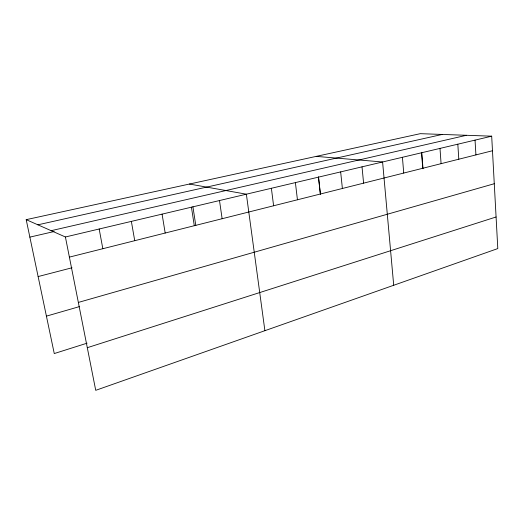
<?xml version="1.0" encoding="UTF-8"?>
<svg xmlns="http://www.w3.org/2000/svg" width="524" height="524" viewBox="0 0 524 524"><rect width="100%" height="100%" fill="white"/><g stroke="black" fill="none" stroke-linecap="round" stroke-linejoin="round"><path stroke-width="0.79" d="M87.298 347.7L496.084 216.982M87.063 343.174L54.26 353.556L26.2 219.654L420.3 133.672L491.689 136.181L497.8 248.573L95.728 390.328L65.408 236.986L26.2 219.654M46.42 316.142L79.687 306.54M78.351 302.427L494.276 183.721M38.128 276.567L72.024 267.771M69.391 257.12L492.481 150.742M65.408 236.986L491.689 136.181M29.861 237.123L54.149 231.523M51.149 230.684L466.432 135.29M37.885 224.816L442.223 134.445M316.221 156.381L382.592 161.982L393.707 285.272M189.426 184.042L246.372 194.188L264.895 330.683M99.174 229.001L102.835 248.71M131.36 221.39L134.733 240.686M162.08 214.126L165.184 233.029M192.917 206.738L195.825 225.634M191.43 207.183L194.293 225.713M219.497 200.548L222.13 218.711M271.38 188.28L273.607 205.775M295.392 182.601L297.442 199.782M318.507 176.876L320.433 194.201M318.468 177.145L320.347 194.018M340.659 171.892L342.388 188.476M362.019 166.842L363.597 183.145M402.419 157.292L403.735 173.051M421.741 152.294L423.012 168.748M421.538 152.766L422.744 168.276M439.996 148.403L441.084 163.665M457.819 144.192L458.801 159.204M475.039 140.118L475.923 154.901"/></g></svg>
